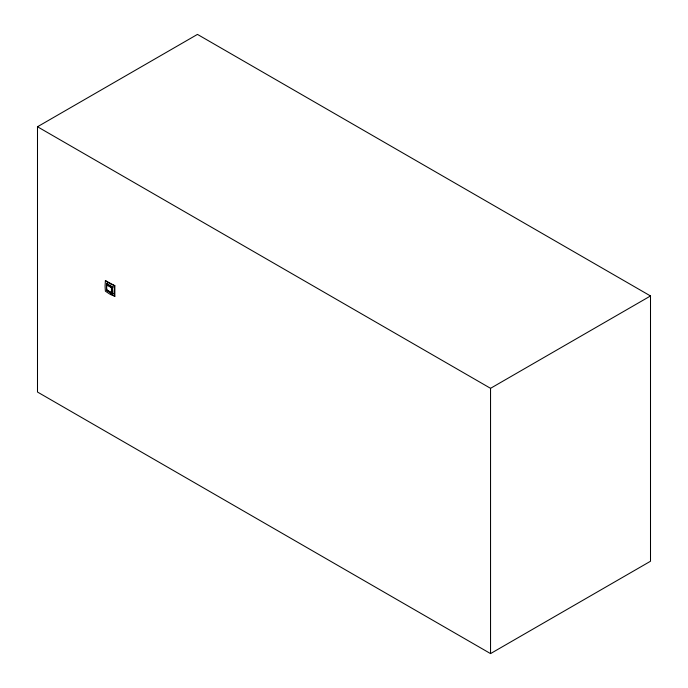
<?xml version="1.0" encoding="UTF-8"?>
<svg xmlns="http://www.w3.org/2000/svg" width="688" height="688" viewBox="0 0 688 688"><rect width="100%" height="100%" fill="white"/><g stroke="black" fill="none" stroke-linecap="round" stroke-linejoin="round"><path stroke-width="1.03" d="M112.574 290.568L112.694 294.025L113.339 293.656M106.468 285.821L106.58 283.43L107.225 283.06M111.929 288.057L111.834 293.036L107.001 290.25A24.123 13.923 -60 0 1 106.631 284.884C108.188 284.591 109.736 286.561 111.37 287.085C112.669 287.421 113.099 290.835 111.946 287.713M107.096 285.262L107.13 284.6M112.634 287.98L113.339 286.595M105.393 280.644L105.109 285.382A52.494 30.306 -60 0 0 105.126 287.481L105.393 291.179L109.074 293.63A52.494 30.306 0 0 0 110.914 294.679L114.844 296.261L114.844 285.726L105.393 280.644L109.074 283.095A52.494 30.306 0 0 0 110.914 284.135L114.844 285.726M114.518 285.907L114.234 290.654A52.494 30.306 -60 0 0 114.251 292.744L114.518 296.451M37.496 126.755L197.456 34.4L650.504 295.96L650.504 561.245L490.544 653.6L37.496 392.04L37.496 126.755L490.544 388.316L650.504 295.96M110.562 292.916L106.58 290.474L107.225 290.121L111.963 292.968M106.631 284.884L111.465 287.679L111.963 287.386M111.37 292.658L111.327 293.329L112.694 294.025M111.68 292.821L111.783 293.57M106.459 287.034L106.58 290.474M111.327 293.329L110.57 292.925M110.562 285.855L106.58 283.43M111.189 294.154L114.844 296.261M110.364 285.666L112.694 286.982M106.52 289.545L106.494 289.046M490.544 388.316L490.544 653.6M111.834 293.036A24.123 13.923 -60 0 1 111.465 287.679M112.325 290.714A47.214 27.262 -60 0 1 112.333 289.51M106.709 286.887A47.214 26.841 -60.7 0 1 106.726 285.692"/></g></svg>
